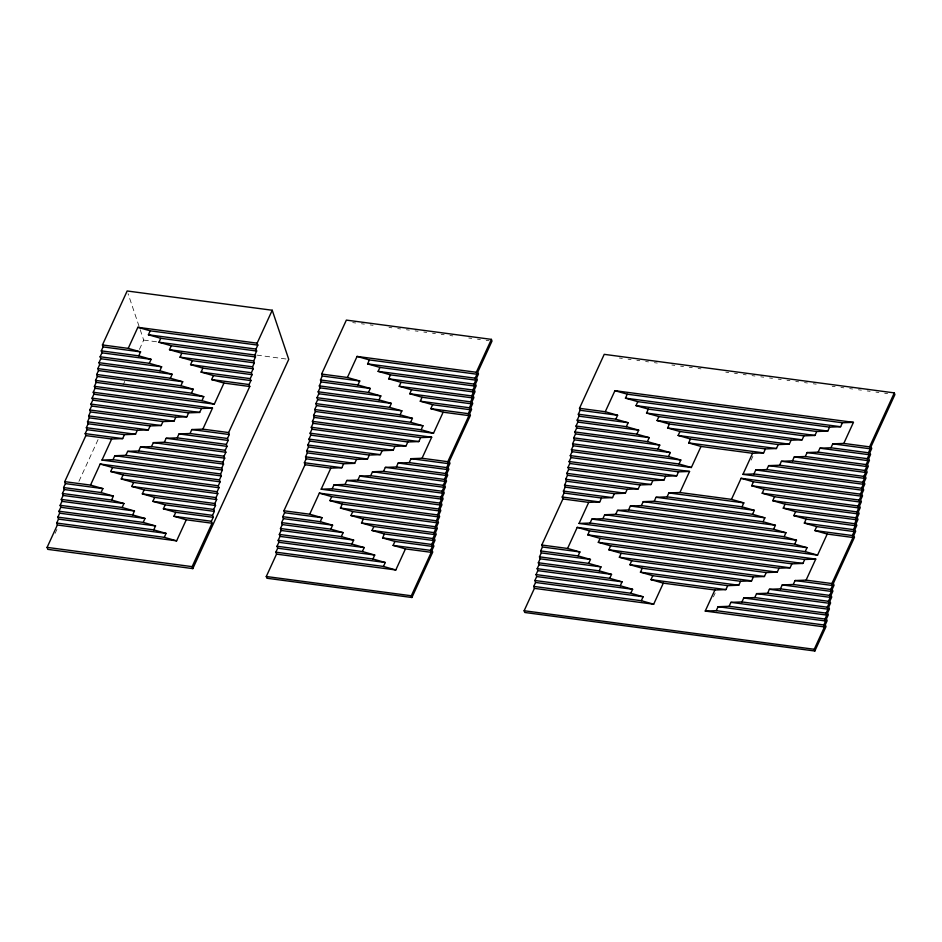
<?xml version="1.0" encoding="UTF-8"?>
<svg xmlns="http://www.w3.org/2000/svg" width="942" height="942" viewBox="0 0 942 942"><rect width="100%" height="100%" fill="white"/><g stroke="black" fill="none" stroke-linecap="round" stroke-linejoin="round"><path stroke-width="0.71" stroke-dasharray="4.71 3.53" d="M55.095 533.349L56.932 529.357M78.928 481.374L98.474 438.713M122.919 385.396L124.756 381.404M139.416 349.411L143.702 340.086L128.088 293.716M751.115 460.155L752.87 456.34M713.424 596.863L715.166 593.048M352.744 322.6L355.64 322.988M361.445 323.754L364.342 324.142M370.147 324.919L373.056 325.296M389.011 327.416L391.907 327.804M397.712 328.57L400.609 328.958M406.414 329.735L409.311 330.112M415.116 330.889L418.012 331.266M423.818 332.043L426.714 332.432M432.519 333.197L435.416 333.586M441.221 334.351L444.129 334.74M449.923 335.505L452.831 335.894M468.786 338.013L471.683 338.402M477.488 339.167L480.385 339.556M486.19 340.333L489.086 340.71M619.377 358.019L622.297 358.407M628.126 359.185L631.046 359.573M636.874 360.339L639.795 360.727M645.623 361.504L648.532 361.893M654.372 362.67L657.281 363.059M671.858 364.99L674.778 365.378M680.607 366.155L683.527 366.544M689.356 367.309L692.276 367.698M698.104 368.475L701.013 368.864M725.799 372.149L728.719 372.537M734.548 373.315L737.456 373.703M743.297 374.48L746.205 374.869M752.034 375.634L754.954 376.023M760.783 376.8L763.703 377.189M769.532 377.966L772.452 378.354M778.28 379.12L781.189 379.508M787.029 380.285L789.938 380.674M795.766 381.451L798.686 381.84M804.515 382.605L807.435 382.994M813.264 383.771L816.184 384.159M832.222 386.291L835.13 386.679M840.959 387.456L843.879 387.833M849.708 388.61L852.628 388.999M858.456 389.776L861.377 390.165M867.205 390.942L870.114 391.319M875.954 392.096L878.862 392.484M884.691 393.261L887.611 393.65M143.702 340.086L158.209 342.005M256.836 355.11L288.747 359.349"/><path stroke-width="1.41" d="M102.442 344.949L127.17 290.984L272.226 310.248L288.747 359.349L192.804 568.615L47.759 549.351L47.1 547.384L57.356 525.012L56.697 523.045L58.51 519.101L57.851 517.134L59.652 513.19L58.993 511.223L60.806 507.279L60.147 505.312L61.96 501.356L61.289 499.401L63.102 495.445L62.443 493.49L64.256 489.534L63.597 487.567L65.398 483.623L64.739 481.656L85.863 435.593L85.204 433.626L87.005 429.682L86.346 427.715L88.159 423.77L87.5 421.804L89.302 417.859L88.642 415.893L90.456 411.948L89.796 409.982L91.609 406.037L90.95 404.071L92.752 400.126L92.092 398.16L93.906 394.203L93.246 392.249L95.048 388.292L94.388 386.338L96.202 382.381L95.542 380.415L97.356 376.47L96.696 374.504L98.498 370.559L97.838 368.593L99.652 364.648L98.992 362.682L100.794 358.737L100.135 356.771L101.948 352.826L101.289 350.86L103.102 346.915L102.442 344.949L128.218 348.375L140.57 351.884L138.757 355.84L101.289 350.86M128.218 348.375L137.873 327.31L257.142 343.159L257.802 345.113L255.989 349.07L256.648 351.036L254.835 354.981L255.506 356.947L253.692 360.892L254.352 362.858L252.538 366.803L253.198 368.769L251.396 372.714L252.056 374.68L250.242 378.625L250.902 380.592L249.088 384.536L249.76 386.503L228.635 432.566L229.295 434.533L227.493 438.477L228.152 440.444L226.339 444.388L226.998 446.355L225.185 450.311L225.845 452.266L224.043 456.222L224.702 458.177L222.889 462.133L223.548 464.1L221.747 468.044L222.406 470.011L220.593 473.956L221.252 475.922L219.439 479.867L220.098 481.833L218.297 485.778L218.956 487.744L217.143 491.689L217.802 493.655L216.001 497.6L216.66 499.566L214.847 503.523L215.506 505.477L213.693 509.434L214.352 511.388L212.551 515.345L213.21 517.311L211.397 521.256L212.056 523.222L192.144 566.648L192.804 568.615M256.648 351.036L160.752 338.296L148.412 334.775L150.225 330.83L257.802 345.113M64.739 481.656L90.526 485.083L100.182 464.029L219.439 479.867M101.995 460.073L111.651 439.019L122.672 438.607L124.474 434.662L135.507 434.25L137.308 430.306L148.341 429.893L150.143 425.937L161.164 425.525L162.978 421.58L173.999 421.168L175.813 417.224L186.834 416.811L188.647 412.855L199.669 412.443L201.482 408.498L212.503 408.086L202.848 429.14L191.827 429.552L190.013 433.508L178.992 433.921L177.178 437.865L166.157 438.277L164.344 442.222L153.322 442.634L151.521 446.59L140.488 447.003L138.686 450.947L127.665 451.359L125.851 455.304L114.83 455.716L113.016 459.672L101.995 460.073L221.252 475.922M100.135 356.771L149.295 363.306L151.109 359.349L138.757 355.84M255.506 356.947L171.291 345.761L158.951 342.24L160.752 338.296M63.597 487.567L101.065 492.548L102.878 488.604L90.526 485.083M218.956 487.744L123.061 475.003L110.72 471.495L112.522 467.538L220.098 481.833M98.992 362.682L159.834 370.759L161.635 366.815L149.295 363.306M254.352 362.858L181.83 353.226L169.478 349.706L171.291 345.761M62.443 493.49L111.603 500.014L113.405 496.069L101.065 492.548M217.802 493.655L133.599 482.469L121.247 478.96L123.061 475.003M97.838 368.593L170.361 378.225L172.174 374.28L159.834 370.759M253.198 368.769L192.368 360.692L180.016 357.171L181.83 353.226M61.289 499.401L122.13 507.479L123.944 503.534L111.603 500.014M216.66 499.566L144.138 489.934L131.786 486.425L133.599 482.469M96.696 374.504L180.899 385.69L182.713 381.745L170.361 378.225M252.056 374.68L202.895 368.145L190.555 364.636L192.368 360.692M60.147 505.312L132.669 514.944L134.482 511L122.13 507.479M215.506 505.477L154.665 497.4L142.324 493.879L144.138 489.934M95.542 380.415L191.438 393.155L193.24 389.211L180.899 385.69M250.902 380.592L213.434 375.611L201.093 372.102L202.895 368.145M58.993 511.223L143.208 522.41L145.009 518.453L132.669 514.944M214.352 511.388L165.203 504.865L152.863 501.344L154.665 497.4M94.388 386.338L201.965 400.621L203.778 396.676L191.438 393.155M249.76 386.503L223.972 383.076L211.62 379.567L213.434 375.611M57.851 517.134L153.734 529.875L155.548 525.919L143.208 522.41M213.21 517.311L175.742 512.33L163.39 508.81L165.203 504.865M95.048 388.292L214.317 404.142L223.972 383.076M56.697 523.045L164.273 537.34L166.086 533.384L153.734 529.875M212.056 523.222L186.269 519.796L173.929 516.275L175.742 512.33M257.142 343.159L272.226 310.248M57.356 525.012L176.613 540.849L186.269 519.796M321.622 374.056L346.362 320.103L491.406 339.367L491.995 341.098L477.806 372.031L478.477 373.986L476.664 377.942L477.323 379.909L475.51 383.853L476.169 385.82L474.368 389.764L475.027 391.731L473.214 395.675L473.873 397.642L472.06 401.586L472.719 403.553L470.918 407.497L471.577 409.464L469.764 413.408L470.423 415.375L449.31 461.439L449.97 463.405L448.157 467.35L448.816 469.316L447.014 473.261L447.674 475.227L445.86 479.184L446.52 481.138L444.706 485.095L445.378 487.049L443.564 491.006L444.224 492.972L442.41 496.917L443.07 498.883L441.268 502.828L441.928 504.794L440.114 508.739L440.774 510.705L438.96 514.65L439.631 516.616L437.818 520.561L438.477 522.527L436.664 526.472L437.323 528.438L435.522 532.395L436.181 534.35L434.368 538.306L435.027 540.261L433.214 544.217L433.885 546.183L432.072 550.128L432.731 552.094L411.913 597.499L266.869 578.235L266.28 576.504L276.536 554.12L275.876 552.165L277.69 548.209L277.03 546.242L278.844 542.298L278.173 540.331L279.986 536.387L279.327 534.42L281.14 530.476L280.481 528.509L282.282 524.564L281.623 522.598L283.436 518.653L282.777 516.687L284.59 512.742L283.919 510.776L305.043 464.712L304.384 462.746L306.197 458.801L305.526 456.835L307.339 452.89L306.68 450.924L308.493 446.967L307.834 445.013L309.635 441.056L308.976 439.102L310.789 435.145L310.13 433.179L311.943 429.234L311.272 427.268L313.085 423.323L312.426 421.357L314.239 417.412L313.58 415.446L315.382 411.501L314.722 409.535L316.536 405.59L315.876 403.623L317.69 399.679L317.018 397.712L318.832 393.756L318.172 391.801L319.986 387.845L319.326 385.89L321.128 381.934L320.468 379.967L322.282 376.023L321.622 374.056L347.41 377.483L359.75 381.004L357.936 384.948L320.468 379.967M347.41 377.483L357.065 356.429L476.322 372.267L476.982 374.233L475.168 378.178L475.828 380.144L474.026 384.089L474.686 386.055L472.872 390L473.532 391.966L471.73 395.923L472.389 397.877L470.576 401.834L471.236 403.788L469.422 407.745L470.093 409.711L468.28 413.656L468.939 415.622L447.815 461.686L448.486 463.652L446.673 467.597L447.332 469.563L445.519 473.508L446.178 475.475L444.377 479.419L445.036 481.386L443.223 485.33L443.882 487.297L442.069 491.241L442.74 493.208L440.927 497.152L441.586 499.119L439.773 503.075L440.432 505.03L438.631 508.986L439.29 510.941L437.477 514.897L438.136 516.864L436.323 520.808L436.994 522.775L435.18 526.719L435.84 528.686L434.026 532.63L434.686 534.597L432.884 538.541L433.544 540.508L431.73 544.452L432.39 546.419L430.576 550.363L431.248 552.33L411.336 595.768L411.913 597.499M475.828 380.144L379.944 367.404L367.592 363.895L369.405 359.938L476.982 374.233M283.919 510.776L309.706 514.202L319.362 493.137L438.631 508.986M321.175 489.192L330.83 468.139L341.852 467.727L343.665 463.77L354.687 463.358L356.5 459.413L367.521 459.001L369.335 455.057L380.356 454.645L382.158 450.688L393.191 450.276L394.992 446.331L406.026 445.919L407.827 441.975L418.849 441.562L420.662 437.606L431.683 437.206L422.04 458.259L411.006 458.672L409.205 462.616L398.172 463.028L396.37 466.985L385.349 467.385L383.535 471.341L372.514 471.754L370.701 475.698L359.679 476.11L357.866 480.055L346.844 480.467L345.031 484.423L334.01 484.836L332.196 488.78L321.175 489.192L440.432 505.03M319.326 385.89L368.475 392.414L370.288 388.469L357.936 384.948M474.686 386.055L390.471 374.869L378.131 371.36L379.944 367.404M282.777 516.687L320.245 521.668L322.058 517.711L309.706 514.202M438.136 516.864L342.24 504.123L329.9 500.602L331.714 496.658L439.29 510.941M318.172 391.801L379.014 399.879L380.827 395.934L368.475 392.414M473.532 391.966L401.009 382.334L388.669 378.825L390.471 374.869M281.623 522.598L330.783 529.133L332.597 525.177L320.245 521.668M436.994 522.775L352.779 511.588L340.439 508.068L342.24 504.123M317.018 397.712L389.552 407.344L391.354 403.4L379.014 399.879M472.389 397.877L411.548 389.8L399.196 386.279L401.009 382.334M280.481 528.509L341.322 536.587L343.123 532.642L330.783 529.133M435.84 528.686L363.318 519.054L350.966 515.533L352.779 511.588M315.876 403.623L400.079 414.81L401.893 410.853L389.552 407.344M471.236 403.788L422.087 397.265L409.735 393.744L411.548 389.8M279.327 534.42L351.849 544.052L353.662 540.107L341.322 536.587M434.686 534.597L373.856 526.519L361.504 522.998L363.318 519.054M314.722 409.535L410.618 422.275L412.431 418.319L400.079 414.81M470.093 409.711L432.613 404.73L420.273 401.21L422.087 397.265M278.173 540.331L362.387 551.517L364.201 547.573L351.849 544.052M433.544 540.508L384.383 533.973L372.043 530.464L373.856 526.519M313.58 415.446L421.156 429.74L422.958 425.784L410.618 422.275M468.939 415.622L443.152 412.196L430.812 408.675L432.613 404.73M277.03 546.242L372.926 558.983L374.728 555.038L362.387 551.517M432.39 546.419L394.922 541.438L382.582 537.929L384.383 533.973M314.239 417.412L433.497 433.249L443.152 412.196M275.876 552.165L383.453 566.448L385.266 562.504L372.926 558.983M431.248 552.33L405.46 548.903L393.108 545.394L394.922 541.438M476.322 372.267L491.406 339.367M276.536 554.12L395.805 569.969L405.46 548.903M579.483 408.31L604.222 354.345L894.311 392.885L894.9 394.616L871.067 446.602L871.727 448.569L869.913 452.513L870.573 454.48L868.771 458.424L869.431 460.391L867.617 464.335L868.277 466.302L866.475 470.246L867.135 472.213L865.321 476.169L865.981 478.124L864.167 482.08L864.827 484.035L863.025 487.991L863.684 489.958L861.871 493.902L862.531 495.869L860.729 499.813L861.388 501.78L859.575 505.724L860.234 507.691L858.421 511.636L859.08 513.602L857.279 517.547L857.938 519.513L856.125 523.458L856.784 525.424L854.983 529.38L855.642 531.335L853.829 535.292L854.488 537.246L833.376 583.322L834.035 585.276L832.222 589.233L832.881 591.187L831.068 595.144L831.739 597.11L829.926 601.055L830.585 603.021L828.772 606.966L829.431 608.932L827.629 612.877L828.289 614.843L826.475 618.788L827.135 620.754L825.322 624.699L825.993 626.666L814.83 651.016L524.729 612.477L524.141 610.746L534.408 588.373L533.737 586.407L535.551 582.462L534.891 580.496L536.705 576.551L536.045 574.585L537.847 570.64L537.187 568.674L539.001 564.729L538.341 562.763L540.155 558.818L539.483 556.852L541.297 552.907L540.637 550.94L542.451 546.984L541.791 545.029L562.904 498.966L562.244 496.999L564.058 493.043L563.398 491.088L565.2 487.132L564.541 485.177L566.354 481.221L565.695 479.254L567.508 475.31L566.837 473.343L568.65 469.399L567.991 467.432L569.804 463.488L569.145 461.521L570.946 457.577L570.287 455.61L572.1 451.665L571.441 449.699L573.254 445.754L572.583 443.788L574.396 439.832L573.737 437.877L575.55 433.921L574.891 431.966L576.692 428.009L576.033 426.043L577.846 422.098L577.187 420.132L579 416.187L578.329 414.221L580.142 410.276L579.483 408.31L605.27 411.736L617.611 415.257L615.809 419.202L578.329 414.221M605.27 411.736L614.926 390.683L853.44 422.357L843.797 443.423L832.763 443.835L830.962 447.78L819.94 448.192L818.127 452.136L807.106 452.549L805.292 456.505L794.271 456.917L792.457 460.862L781.436 461.274L779.623 465.218L768.601 465.631L766.788 469.575L755.767 469.987L753.953 473.944L742.932 474.356L752.587 453.29L763.609 452.878L765.422 448.934L776.443 448.522L778.257 444.577L789.278 444.165L791.092 440.208L802.113 439.808L803.926 435.852L814.948 435.44L816.761 431.495L827.783 431.083L829.584 427.138L840.617 426.726L842.419 422.77L853.44 422.357M829.584 427.138L637.805 401.657L625.453 398.148L627.266 394.192L842.419 422.77M541.791 545.029L567.579 548.456L577.222 527.39L815.748 559.077L806.093 580.131L795.072 580.543L793.258 584.487L782.237 584.9L780.423 588.856L769.402 589.268L767.6 593.213L756.567 593.625L754.766 597.569L743.733 597.982L741.931 601.938L730.91 602.35L729.096 606.295L718.075 606.707L716.261 610.652L705.24 611.064L714.896 590.01L725.917 589.598L727.73 585.653L738.752 585.241L740.553 581.285L751.586 580.873L753.388 576.928L764.421 576.516L766.223 572.571L777.244 572.159L779.058 568.203L790.079 567.79L791.892 563.846L802.914 563.434L804.727 559.489L815.748 559.077M579.036 523.446L588.691 502.38L599.713 501.968L601.526 498.024L612.547 497.612L614.361 493.667L625.382 493.255L627.195 489.31L638.217 488.898L640.03 484.942L651.052 484.529L652.865 480.585L663.886 480.173L665.688 476.228L676.721 475.816L678.523 471.86L689.556 471.447L679.9 492.513L668.867 492.925L667.066 496.87L656.044 497.282L654.231 501.226L643.209 501.639L641.396 505.595L630.375 506.007L628.561 509.952L617.54 510.364L615.727 514.308L604.705 514.721L602.892 518.677L591.87 519.077L590.057 523.034L579.036 523.446L817.562 555.121L827.217 534.067L853.005 537.493L831.88 583.557L832.54 585.524L830.738 589.468L831.397 591.435L829.584 595.379L830.243 597.346L828.43 601.29L829.101 603.257L827.288 607.201L827.947 609.168L826.134 613.124L826.793 615.079L824.992 619.035L825.651 620.99L823.838 624.946L824.497 626.913L814.241 649.285L814.83 651.016M577.187 420.132L626.336 426.667L628.149 422.723L615.809 419.202M816.761 431.495L648.343 409.122L635.991 405.602L637.805 401.657M540.637 550.94L578.105 555.91L579.919 551.965L567.579 548.456M791.892 563.846L600.113 538.377L587.761 534.856L589.574 530.911L804.727 559.489M576.033 426.043L636.874 434.132L638.688 430.176L626.336 426.667M803.926 435.852L658.87 416.588L646.53 413.067L648.343 409.122M539.483 556.852L588.644 563.375L590.457 559.43L578.105 555.91M779.058 568.203L610.64 545.842L598.3 542.321L600.113 538.377M574.891 431.966L647.413 441.598L649.215 437.641L636.874 434.132M791.092 440.208L669.409 424.053L657.069 420.532L658.87 416.588M538.341 562.763L599.183 570.84L600.984 566.896L588.644 563.375M766.223 572.571L621.178 553.295L608.838 549.787L610.64 545.842M573.737 437.877L657.94 449.063L659.753 445.107L647.413 441.598M778.257 444.577L679.947 431.518L667.595 427.998L669.409 424.053M537.187 568.674L609.709 578.306L611.523 574.361L599.183 570.84M753.388 576.928L631.717 560.761L619.365 557.252L621.178 553.295M572.583 443.788L668.479 456.529L670.292 452.572L657.94 449.063M765.422 448.934L690.474 438.984L678.134 435.463L679.947 431.518M536.045 574.585L620.248 585.771L622.061 581.826L609.709 578.306M740.553 581.285L642.244 568.226L629.904 564.717L631.717 560.761M571.441 449.699L679.017 463.982L680.831 460.037L668.479 456.529M752.587 453.29L701.013 446.449L688.673 442.928L690.474 438.984M534.891 580.496L630.787 593.236L632.6 589.292L620.248 585.771M727.73 585.653L652.782 575.692L640.442 572.183L642.244 568.226M572.1 451.665L691.357 467.503L701.013 446.449M533.737 586.407L641.325 600.702L643.127 596.757L630.787 593.236M714.896 590.01L663.321 583.157L650.969 579.648L652.782 575.692M534.408 588.373L653.666 604.211L663.321 583.157M679.9 492.513L731.475 499.354L741.118 478.3L860.387 494.138L861.047 496.104L859.234 500.061L859.893 502.015L858.091 505.972L858.751 507.926L856.937 511.883L857.597 513.849L855.783 517.794L856.443 519.76L854.641 523.705L855.301 525.671L853.487 529.616L854.147 531.582L852.345 535.527L853.005 537.493M667.066 496.87L742.002 506.82L743.815 502.875L731.475 499.354M859.893 502.015L764.009 489.287L751.657 485.766L753.47 481.821L861.047 496.104M654.231 501.226L752.54 514.285L754.354 510.34L742.002 506.82M858.751 507.926L774.536 496.752L762.196 493.231L764.009 489.287M641.396 505.595L763.079 521.75L764.88 517.806L752.54 514.285M857.597 513.849L785.075 504.205L772.734 500.697L774.536 496.752M628.561 509.952L773.606 529.216L775.419 525.271L763.079 521.75M856.443 519.76L795.613 511.671L783.261 508.162L785.075 504.205M615.727 514.308L784.144 536.681L785.958 532.736L773.606 529.216M855.301 525.671L806.14 519.136L793.8 515.627L795.613 511.671M602.892 518.677L794.683 544.146L796.485 540.202L784.144 536.681M854.147 531.582L816.679 526.602L804.338 523.093L806.14 519.136M590.057 523.034L805.21 551.612L807.023 547.667L794.683 544.146M827.217 534.067L814.865 530.546L816.679 526.602M860.387 494.138L862.189 490.193L861.53 488.227L863.343 484.282L862.684 482.316L864.497 478.371L863.838 476.405L865.639 472.46L864.98 470.494L866.793 466.549L866.134 464.583L867.935 460.638L867.276 458.672L869.089 454.715L868.43 452.761L870.243 448.804L869.584 446.849L894.311 392.885M148.412 334.775L255.989 349.07M367.592 363.895L475.168 378.178M625.453 398.148L840.617 426.726M158.951 342.24L254.835 354.981M378.131 371.36L474.026 384.089M635.991 405.602L827.783 431.083M169.478 349.706L253.692 360.892M388.669 378.825L472.872 390M646.53 413.067L814.948 435.44M843.797 443.423L869.584 446.849M103.102 346.915L140.57 351.884M180.016 357.171L252.538 366.803M322.282 376.023L359.75 381.004M399.196 386.279L471.73 395.923M580.142 410.276L617.611 415.257M657.069 420.532L802.113 439.808M832.763 443.835L870.243 448.804M830.962 447.78L868.43 452.761M101.948 352.826L151.109 359.349M190.555 364.636L251.396 372.714M321.128 381.934L370.288 388.469M409.735 393.744L470.576 401.834M579 416.187L628.149 422.723M667.595 427.998L789.278 444.165M819.94 448.192L869.089 454.715M818.127 452.136L867.276 458.672M100.794 358.737L161.635 366.815M319.986 387.845L380.827 395.934M577.846 422.098L638.688 430.176M807.106 452.549L867.935 460.638M201.093 372.102L250.242 378.625M420.273 401.21L469.422 407.745M678.134 435.463L776.443 448.522M805.292 456.505L866.134 464.583M99.652 364.648L172.174 374.28M211.62 379.567L249.088 384.536M318.832 393.756L391.354 403.4M430.812 408.675L468.28 413.656M576.692 428.009L649.215 437.641M688.673 442.928L763.609 452.878M794.271 456.917L866.793 466.549M792.457 460.862L864.98 470.494M98.498 370.559L182.713 381.745M317.69 399.679L401.893 410.853M575.55 433.921L659.753 445.107M781.436 461.274L865.639 472.46M779.623 465.218L863.838 476.405M97.356 376.47L193.24 389.211M316.536 405.59L412.431 418.319M574.396 439.832L670.292 452.572M768.601 465.631L864.497 478.371M766.788 469.575L862.684 482.316M96.202 382.381L203.778 396.676M315.382 411.501L422.958 425.784M573.254 445.754L680.831 460.037M755.767 469.987L863.343 484.282M753.953 473.944L861.53 488.227M742.932 474.356L862.189 490.193M93.246 392.249L212.503 408.086M312.426 421.357L431.683 437.206M570.287 455.61L689.556 471.447M93.906 394.203L201.482 408.498M313.085 423.323L420.662 437.606M570.946 457.577L678.523 471.86M92.092 398.16L199.669 412.443M311.272 427.268L418.849 441.562M569.145 461.521L676.721 475.816M751.657 485.766L859.234 500.061M92.752 400.126L188.647 412.855M311.943 429.234L407.827 441.975M569.804 463.488L665.688 476.228M90.95 404.071L186.834 416.811M310.13 433.179L406.026 445.919M567.991 467.432L663.886 480.173M762.196 493.231L858.091 505.972M91.609 406.037L175.813 417.224M310.789 435.145L394.992 446.331M568.65 469.399L652.865 480.585M89.796 409.982L173.999 421.168M308.976 439.102L393.191 450.276M566.837 473.343L651.052 484.529M772.734 500.697L856.937 511.883M90.456 411.948L162.978 421.58M309.635 441.056L382.158 450.688M567.508 475.31L640.03 484.942M202.848 429.14L228.635 432.566M422.04 458.259L447.815 461.686M88.642 415.893L161.164 425.525M191.827 429.552L229.295 434.533M307.834 445.013L380.356 454.645M411.006 458.672L448.486 463.652M565.695 479.254L638.217 488.898M668.867 492.925L743.815 502.875M783.261 508.162L855.783 517.794M89.302 417.859L150.143 425.937M308.493 446.967L369.335 455.057M566.354 481.221L627.195 489.31M190.013 433.508L227.493 438.477M409.205 462.616L446.673 467.597M87.5 421.804L148.341 429.893M178.992 433.921L228.152 440.444M306.68 450.924L367.521 459.001M398.172 463.028L447.332 469.563M564.541 485.177L625.382 493.255M656.044 497.282L754.354 510.34M793.8 515.627L854.641 523.705M88.159 423.77L137.308 430.306M307.339 452.89L356.5 459.413M565.2 487.132L614.361 493.667M177.178 437.865L226.339 444.388M396.37 466.985L445.519 473.508M166.157 438.277L226.998 446.355M385.349 467.385L446.178 475.475M643.209 501.639L764.88 517.806M86.346 427.715L135.507 434.25M305.526 456.835L354.687 463.358M563.398 491.088L612.547 497.612M804.338 523.093L853.487 529.616M87.005 429.682L124.474 434.662M306.197 458.801L343.665 463.77M564.058 493.043L601.526 498.024M164.344 442.222L225.185 450.311M383.535 471.341L444.377 479.419M85.204 433.626L122.672 438.607M153.322 442.634L225.845 452.266M304.384 462.746L341.852 467.727M372.514 471.754L445.036 481.386M562.244 496.999L599.713 501.968M630.375 506.007L775.419 525.271M814.865 530.546L852.345 535.527M85.863 435.593L111.651 439.019M305.043 464.712L330.83 468.139M562.904 498.966L588.691 502.38M151.521 446.59L224.043 456.222M370.701 475.698L443.223 485.33M140.488 447.003L224.702 458.177M359.679 476.11L443.882 487.297M617.54 510.364L785.958 532.736M138.686 450.947L222.889 462.133M357.866 480.055L442.069 491.241M127.665 451.359L223.548 464.1M346.844 480.467L442.74 493.208M604.705 514.721L796.485 540.202M125.851 455.304L221.747 468.044M345.031 484.423L440.927 497.152M114.83 455.716L222.406 470.011M334.01 484.836L441.586 499.119M591.87 519.077L807.023 547.667M113.016 459.672L220.593 473.956M332.196 488.78L439.773 503.075M110.72 471.495L218.297 485.778M329.9 500.602L437.477 514.897M587.761 534.856L802.914 563.434M121.247 478.96L217.143 491.689M340.439 508.068L436.323 520.808M598.3 542.321L790.079 567.79M131.786 486.425L216.001 497.6M350.966 515.533L435.18 526.719M608.838 549.787L777.244 572.159M806.093 580.131L831.88 583.557M65.398 483.623L102.878 488.604M142.324 493.879L214.847 503.523M284.59 512.742L322.058 517.711M361.504 522.998L434.026 532.63M542.451 546.984L579.919 551.965M619.365 557.252L764.421 576.516M795.072 580.543L832.54 585.524M793.258 584.487L830.738 589.468M64.256 489.534L113.405 496.069M152.863 501.344L213.693 509.434M283.436 518.653L332.597 525.177M372.043 530.464L432.884 538.541M541.297 552.907L590.457 559.43M629.904 564.717L751.586 580.873M782.237 584.9L831.397 591.435M780.423 588.856L829.584 595.379M63.102 495.445L123.944 503.534M282.282 524.564L343.123 532.642M540.155 558.818L600.984 566.896M769.402 589.268L830.243 597.346M163.39 508.81L212.551 515.345M382.582 537.929L431.73 544.452M640.442 572.183L738.752 585.241M767.6 593.213L828.43 601.29M61.96 501.356L134.482 511M173.929 516.275L211.397 521.256M281.14 530.476L353.662 540.107M393.108 545.394L430.576 550.363M539.001 564.729L611.523 574.361M650.969 579.648L725.917 589.598M756.567 593.625L829.101 603.257M754.766 597.569L827.288 607.201M60.806 507.279L145.009 518.453M279.986 536.387L364.201 547.573M537.847 570.64L622.061 581.826M743.733 597.982L827.947 609.168M741.931 601.938L826.134 613.124M59.652 513.19L155.548 525.919M278.844 542.298L374.728 555.038M536.705 576.551L632.6 589.292M730.91 602.35L826.793 615.079M729.096 606.295L824.992 619.035M58.51 519.101L166.086 533.384M277.69 548.209L385.266 562.504M535.551 582.462L643.127 596.757M718.075 606.707L825.651 620.99M716.261 610.652L823.838 624.946M705.24 611.064L824.497 626.913M47.1 547.384L192.144 566.648M266.28 576.504L411.336 595.768M524.141 610.746L814.241 649.285M614.926 390.683L627.266 394.192M357.065 356.429L369.405 359.938M741.118 478.3L753.47 481.821M679.017 463.982L691.357 467.503M137.873 327.31L150.225 330.83M421.156 429.74L433.497 433.249M805.21 551.612L817.562 555.121M201.965 400.621L214.317 404.142M577.222 527.39L589.574 530.911M319.362 493.137L331.714 496.658M641.325 600.702L653.666 604.211M100.182 464.029L112.522 467.538M383.453 566.448L395.805 569.969M164.273 537.34L176.613 540.849"/></g></svg>
